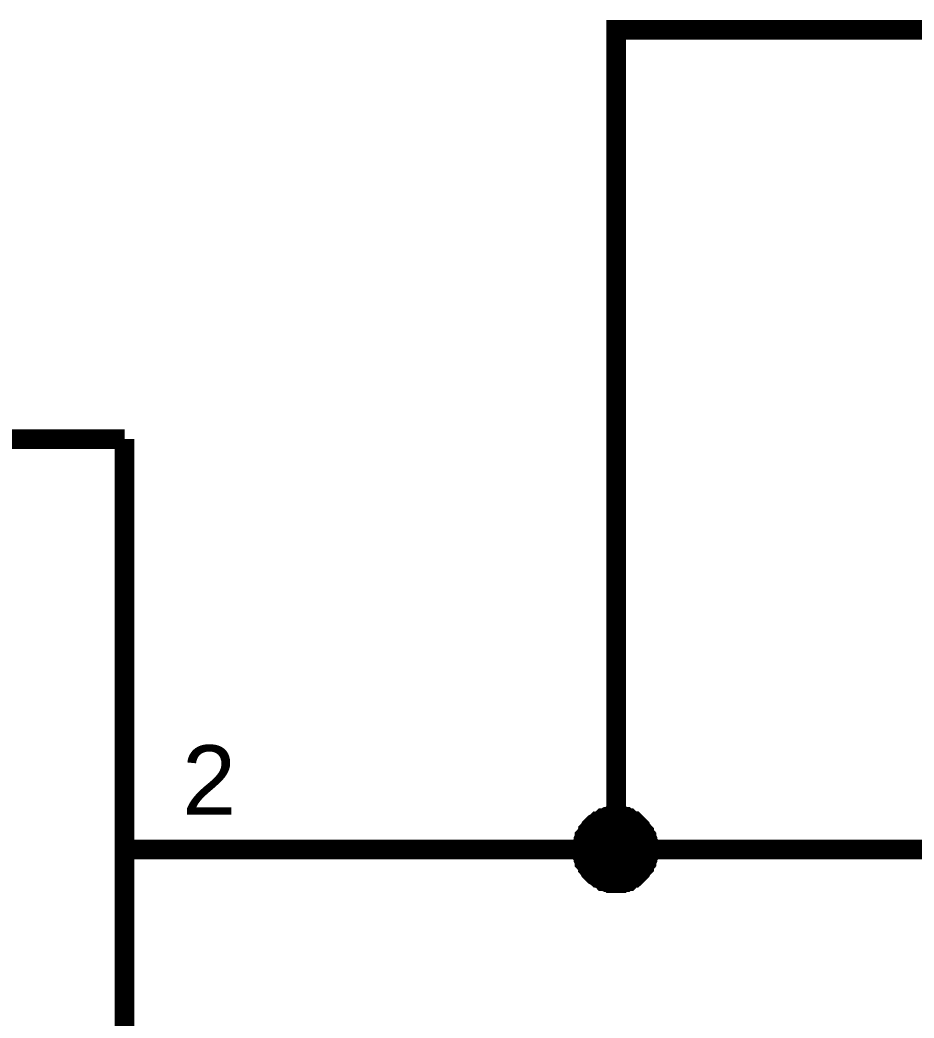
# Model space of a CAD drawing. Header units: millimetres. Extents: x -2024 to 917, y -725 to 13.
# Drawn here: x -1478.22 to -1464.58, y -284.24 to -269.02 of the extents above; entities that cross this region are included whole.
import ezdxf

# ---------------------------------------------------------------- set-up
doc = ezdxf.new("R2010")
doc.units = ezdxf.units.MM
doc.styles.get("Standard").update_dxf_attribs({"font": 'arial.ttf'})

msp = doc.modelspace()

# ---------------------------------------------------------------- linework, layer by layer
at = {"color": 7}
for points, const_width in [([(-1462.883, -269.171), (-1469.123, -269.171), (-1469.123, -281.673), (-1474.121, -281.673)], 0.3), ([(-1476.621, -275.413), (-1494.115, -275.413)], 0.3), ([(-1476.621, -275.413), (-1476.621, -316.678)], 0.3), ([(-1469.636, -281.673), (-1469.636, -281.64), (-1469.636, -281.623), (-1469.636, -281.59), (-1469.62, -281.573), (-1469.62, -281.54), (-1469.62, -281.524), (-1469.603, -281.491), (-1469.603, -281.474), (-1469.586, -281.457), (-1469.57, -281.424), (-1469.553, -281.408), (-1469.553, -281.391), (-1469.537, -281.375), (-1469.52, -281.342), (-1469.504, -281.325), (-1469.487, -281.308), (-1469.471, -281.292), (-1469.454, -281.275), (-1469.421, -281.259), (-1469.404, -281.242), (-1469.388, -281.242), (-1469.371, -281.226), (-1469.338, -281.209), (-1469.322, -281.193), (-1469.305, -281.193), (-1469.272, -281.176), (-1469.255, -281.176), (-1469.222, -281.176), (-1469.206, -281.159), (-1469.173, -281.159), (-1469.156, -281.159), (-1469.123, -281.159)], 0.3), ([(-1469.636, -281.673), (-1469.636, -281.64), (-1469.636, -281.623), (-1469.636, -281.59), (-1469.62, -281.573), (-1469.62, -281.54), (-1469.62, -281.524), (-1469.603, -281.491), (-1469.603, -281.474), (-1469.586, -281.457), (-1469.57, -281.424), (-1469.553, -281.408), (-1469.553, -281.391), (-1469.537, -281.375), (-1469.52, -281.342), (-1469.504, -281.325), (-1469.487, -281.308), (-1469.471, -281.292), (-1469.454, -281.275), (-1469.421, -281.259), (-1469.404, -281.242), (-1469.388, -281.242), (-1469.371, -281.226), (-1469.338, -281.209), (-1469.322, -281.193), (-1469.305, -281.193), (-1469.272, -281.176), (-1469.255, -281.176), (-1469.222, -281.176), (-1469.206, -281.159), (-1469.173, -281.159), (-1469.156, -281.159), (-1469.123, -281.159)], 0.3), ([(-1469.636, -281.673), (-1469.636, -281.64), (-1469.636, -281.623), (-1469.636, -281.59), (-1469.62, -281.573), (-1469.62, -281.54), (-1469.62, -281.524), (-1469.603, -281.491), (-1469.603, -281.474), (-1469.586, -281.457), (-1469.57, -281.424), (-1469.553, -281.408), (-1469.553, -281.391), (-1469.537, -281.375), (-1469.52, -281.342), (-1469.504, -281.325), (-1469.487, -281.308), (-1469.471, -281.292), (-1469.454, -281.275), (-1469.421, -281.259), (-1469.404, -281.242), (-1469.388, -281.242), (-1469.371, -281.226), (-1469.338, -281.209), (-1469.322, -281.193), (-1469.305, -281.193), (-1469.272, -281.176), (-1469.255, -281.176), (-1469.222, -281.176), (-1469.206, -281.159), (-1469.173, -281.159), (-1469.156, -281.159), (-1469.123, -281.159)], 0.3), ([(-1469.636, -281.673), (-1469.636, -281.64), (-1469.636, -281.623), (-1469.636, -281.59), (-1469.62, -281.573), (-1469.62, -281.54), (-1469.62, -281.524), (-1469.603, -281.491), (-1469.603, -281.474), (-1469.586, -281.457), (-1469.57, -281.424), (-1469.553, -281.408), (-1469.553, -281.391), (-1469.537, -281.375), (-1469.52, -281.342), (-1469.504, -281.325), (-1469.487, -281.308), (-1469.471, -281.292), (-1469.454, -281.275), (-1469.421, -281.259), (-1469.404, -281.242), (-1469.388, -281.242), (-1469.371, -281.226), (-1469.338, -281.209), (-1469.322, -281.193), (-1469.305, -281.193), (-1469.272, -281.176), (-1469.255, -281.176), (-1469.222, -281.176), (-1469.206, -281.159), (-1469.173, -281.159), (-1469.156, -281.159), (-1469.123, -281.159)], 0.3), ([(-1469.636, -281.673), (-1469.636, -281.64), (-1469.636, -281.623), (-1469.636, -281.59), (-1469.62, -281.573), (-1469.62, -281.54), (-1469.62, -281.524), (-1469.603, -281.491), (-1469.603, -281.474), (-1469.586, -281.457), (-1469.57, -281.424), (-1469.553, -281.408), (-1469.553, -281.391), (-1469.537, -281.375), (-1469.52, -281.342), (-1469.504, -281.325), (-1469.487, -281.308), (-1469.471, -281.292), (-1469.454, -281.275), (-1469.421, -281.259), (-1469.404, -281.242), (-1469.388, -281.242), (-1469.371, -281.226), (-1469.338, -281.209), (-1469.322, -281.193), (-1469.305, -281.193), (-1469.272, -281.176), (-1469.255, -281.176), (-1469.222, -281.176), (-1469.206, -281.159), (-1469.173, -281.159), (-1469.156, -281.159), (-1469.123, -281.159)], 0.0991), ([(-1469.636, -281.673), (-1469.636, -281.64), (-1469.636, -281.623), (-1469.636, -281.59), (-1469.62, -281.573), (-1469.62, -281.54), (-1469.62, -281.524), (-1469.603, -281.491), (-1469.603, -281.474), (-1469.586, -281.457), (-1469.57, -281.424), (-1469.553, -281.408), (-1469.553, -281.391), (-1469.537, -281.375), (-1469.52, -281.342), (-1469.504, -281.325), (-1469.487, -281.308), (-1469.471, -281.292), (-1469.454, -281.275), (-1469.421, -281.259), (-1469.404, -281.242), (-1469.388, -281.242), (-1469.371, -281.226), (-1469.338, -281.209), (-1469.322, -281.193), (-1469.305, -281.193), (-1469.272, -281.176), (-1469.255, -281.176), (-1469.222, -281.176), (-1469.206, -281.159), (-1469.173, -281.159), (-1469.156, -281.159), (-1469.123, -281.159)], 0.0991), ([(-1469.636, -281.673), (-1469.636, -281.64), (-1469.636, -281.623), (-1469.636, -281.59), (-1469.62, -281.573), (-1469.62, -281.54), (-1469.62, -281.524), (-1469.603, -281.491), (-1469.603, -281.474), (-1469.586, -281.457), (-1469.57, -281.424), (-1469.553, -281.408), (-1469.553, -281.391), (-1469.537, -281.375), (-1469.52, -281.342), (-1469.504, -281.325), (-1469.487, -281.308), (-1469.471, -281.292), (-1469.454, -281.275), (-1469.421, -281.259), (-1469.404, -281.242), (-1469.388, -281.242), (-1469.371, -281.226), (-1469.338, -281.209), (-1469.322, -281.193), (-1469.305, -281.193), (-1469.272, -281.176), (-1469.255, -281.176), (-1469.222, -281.176), (-1469.206, -281.159), (-1469.173, -281.159), (-1469.156, -281.159), (-1469.123, -281.159)], 0.0991), ([(-1469.636, -281.673), (-1469.636, -281.64), (-1469.636, -281.623), (-1469.636, -281.59), (-1469.62, -281.573), (-1469.62, -281.54), (-1469.62, -281.524), (-1469.603, -281.491), (-1469.603, -281.474), (-1469.586, -281.457), (-1469.57, -281.424), (-1469.553, -281.408), (-1469.553, -281.391), (-1469.537, -281.375), (-1469.52, -281.342), (-1469.504, -281.325), (-1469.487, -281.308), (-1469.471, -281.292), (-1469.454, -281.275), (-1469.421, -281.259), (-1469.404, -281.242), (-1469.388, -281.242), (-1469.371, -281.226), (-1469.338, -281.209), (-1469.322, -281.193), (-1469.305, -281.193), (-1469.272, -281.176), (-1469.255, -281.176), (-1469.222, -281.176), (-1469.206, -281.159), (-1469.173, -281.159), (-1469.156, -281.159), (-1469.123, -281.159)], 0.0991), ([(-1469.123, -281.159), (-1469.123, -281.159)], 0.3), ([(-1469.123, -281.159), (-1469.09, -281.159), (-1469.073, -281.159), (-1469.04, -281.159), (-1469.024, -281.176), (-1468.991, -281.176), (-1468.974, -281.176), (-1468.957, -281.193), (-1468.924, -281.193), (-1468.908, -281.209), (-1468.891, -281.226), (-1468.858, -281.242), (-1468.842, -281.242), (-1468.825, -281.259), (-1468.809, -281.275), (-1468.792, -281.292), (-1468.775, -281.308), (-1468.759, -281.325), (-1468.742, -281.342), (-1468.726, -281.375), (-1468.709, -281.391), (-1468.693, -281.408), (-1468.693, -281.424), (-1468.676, -281.457), (-1468.66, -281.474), (-1468.66, -281.491), (-1468.643, -281.524), (-1468.643, -281.54), (-1468.643, -281.573), (-1468.626, -281.59), (-1468.626, -281.623), (-1468.626, -281.64), (-1468.626, -281.673)], 0.3), ([(-1469.123, -281.159), (-1469.123, -281.159)], 0.3), ([(-1469.123, -281.159), (-1469.09, -281.159), (-1469.073, -281.159), (-1469.04, -281.159), (-1469.024, -281.176), (-1468.991, -281.176), (-1468.974, -281.176), (-1468.957, -281.193), (-1468.924, -281.193), (-1468.908, -281.209), (-1468.891, -281.226), (-1468.858, -281.242), (-1468.842, -281.242), (-1468.825, -281.259), (-1468.809, -281.275), (-1468.792, -281.292), (-1468.775, -281.308), (-1468.759, -281.325), (-1468.742, -281.342), (-1468.726, -281.375), (-1468.709, -281.391), (-1468.693, -281.408), (-1468.693, -281.424), (-1468.676, -281.457), (-1468.66, -281.474), (-1468.66, -281.491), (-1468.643, -281.524), (-1468.643, -281.54), (-1468.643, -281.573), (-1468.626, -281.59), (-1468.626, -281.623), (-1468.626, -281.64), (-1468.626, -281.673)], 0.3), ([(-1469.123, -281.159), (-1469.123, -281.159)], 0.3), ([(-1469.123, -281.159), (-1469.09, -281.159), (-1469.073, -281.159), (-1469.04, -281.159), (-1469.024, -281.176), (-1468.991, -281.176), (-1468.974, -281.176), (-1468.957, -281.193), (-1468.924, -281.193), (-1468.908, -281.209), (-1468.891, -281.226), (-1468.858, -281.242), (-1468.842, -281.242), (-1468.825, -281.259), (-1468.809, -281.275), (-1468.792, -281.292), (-1468.775, -281.308), (-1468.759, -281.325), (-1468.742, -281.342), (-1468.726, -281.375), (-1468.709, -281.391), (-1468.693, -281.408), (-1468.693, -281.424), (-1468.676, -281.457), (-1468.66, -281.474), (-1468.66, -281.491), (-1468.643, -281.524), (-1468.643, -281.54), (-1468.643, -281.573), (-1468.626, -281.59), (-1468.626, -281.623), (-1468.626, -281.64), (-1468.626, -281.673)], 0.3), ([(-1469.123, -281.159), (-1469.123, -281.159)], 0.3), ([(-1469.123, -281.159), (-1469.09, -281.159), (-1469.073, -281.159), (-1469.04, -281.159), (-1469.024, -281.176), (-1468.991, -281.176), (-1468.974, -281.176), (-1468.957, -281.193), (-1468.924, -281.193), (-1468.908, -281.209), (-1468.891, -281.226), (-1468.858, -281.242), (-1468.842, -281.242), (-1468.825, -281.259), (-1468.809, -281.275), (-1468.792, -281.292), (-1468.775, -281.308), (-1468.759, -281.325), (-1468.742, -281.342), (-1468.726, -281.375), (-1468.709, -281.391), (-1468.693, -281.408), (-1468.693, -281.424), (-1468.676, -281.457), (-1468.66, -281.474), (-1468.66, -281.491), (-1468.643, -281.524), (-1468.643, -281.54), (-1468.643, -281.573), (-1468.626, -281.59), (-1468.626, -281.623), (-1468.626, -281.64), (-1468.626, -281.673)], 0.3), ([(-1469.123, -281.159), (-1469.123, -281.159)], 0.0991), ([(-1469.123, -281.159), (-1469.09, -281.159), (-1469.073, -281.159), (-1469.04, -281.159), (-1469.024, -281.176), (-1468.991, -281.176), (-1468.974, -281.176), (-1468.957, -281.193), (-1468.924, -281.193), (-1468.908, -281.209), (-1468.891, -281.226), (-1468.858, -281.242), (-1468.842, -281.242), (-1468.825, -281.259), (-1468.809, -281.275), (-1468.792, -281.292), (-1468.775, -281.308), (-1468.759, -281.325), (-1468.742, -281.342), (-1468.726, -281.375), (-1468.709, -281.391), (-1468.693, -281.408), (-1468.693, -281.424), (-1468.676, -281.457), (-1468.66, -281.474), (-1468.66, -281.491), (-1468.643, -281.524), (-1468.643, -281.54), (-1468.643, -281.573), (-1468.626, -281.59), (-1468.626, -281.623), (-1468.626, -281.64), (-1468.626, -281.673)], 0.0991), ([(-1469.123, -281.159), (-1469.123, -281.159)], 0.0991), ([(-1469.123, -281.159), (-1469.09, -281.159), (-1469.073, -281.159), (-1469.04, -281.159), (-1469.024, -281.176), (-1468.991, -281.176), (-1468.974, -281.176), (-1468.957, -281.193), (-1468.924, -281.193), (-1468.908, -281.209), (-1468.891, -281.226), (-1468.858, -281.242), (-1468.842, -281.242), (-1468.825, -281.259), (-1468.809, -281.275), (-1468.792, -281.292), (-1468.775, -281.308), (-1468.759, -281.325), (-1468.742, -281.342), (-1468.726, -281.375), (-1468.709, -281.391), (-1468.693, -281.408), (-1468.693, -281.424), (-1468.676, -281.457), (-1468.66, -281.474), (-1468.66, -281.491), (-1468.643, -281.524), (-1468.643, -281.54), (-1468.643, -281.573), (-1468.626, -281.59), (-1468.626, -281.623), (-1468.626, -281.64), (-1468.626, -281.673)], 0.0991), ([(-1469.123, -281.159), (-1469.123, -281.159)], 0.0991), ([(-1469.123, -281.159), (-1469.09, -281.159), (-1469.073, -281.159), (-1469.04, -281.159), (-1469.024, -281.176), (-1468.991, -281.176), (-1468.974, -281.176), (-1468.957, -281.193), (-1468.924, -281.193), (-1468.908, -281.209), (-1468.891, -281.226), (-1468.858, -281.242), (-1468.842, -281.242), (-1468.825, -281.259), (-1468.809, -281.275), (-1468.792, -281.292), (-1468.775, -281.308), (-1468.759, -281.325), (-1468.742, -281.342), (-1468.726, -281.375), (-1468.709, -281.391), (-1468.693, -281.408), (-1468.693, -281.424), (-1468.676, -281.457), (-1468.66, -281.474), (-1468.66, -281.491), (-1468.643, -281.524), (-1468.643, -281.54), (-1468.643, -281.573), (-1468.626, -281.59), (-1468.626, -281.623), (-1468.626, -281.64), (-1468.626, -281.673)], 0.0991), ([(-1469.123, -281.159), (-1469.123, -281.159)], 0.0991), ([(-1469.123, -281.159), (-1469.09, -281.159), (-1469.073, -281.159), (-1469.04, -281.159), (-1469.024, -281.176), (-1468.991, -281.176), (-1468.974, -281.176), (-1468.957, -281.193), (-1468.924, -281.193), (-1468.908, -281.209), (-1468.891, -281.226), (-1468.858, -281.242), (-1468.842, -281.242), (-1468.825, -281.259), (-1468.809, -281.275), (-1468.792, -281.292), (-1468.775, -281.308), (-1468.759, -281.325), (-1468.742, -281.342), (-1468.726, -281.375), (-1468.709, -281.391), (-1468.693, -281.408), (-1468.693, -281.424), (-1468.676, -281.457), (-1468.66, -281.474), (-1468.66, -281.491), (-1468.643, -281.524), (-1468.643, -281.54), (-1468.643, -281.573), (-1468.626, -281.59), (-1468.626, -281.623), (-1468.626, -281.64), (-1468.626, -281.673)], 0.0991), ([(-1476.621, -281.673), (-1474.121, -281.673)], 0.3), ([(-1469.123, -282.186), (-1469.156, -282.186), (-1469.173, -282.186), (-1469.206, -282.186), (-1469.222, -282.169), (-1469.255, -282.169), (-1469.272, -282.169), (-1469.305, -282.153), (-1469.322, -282.153), (-1469.338, -282.136), (-1469.371, -282.12), (-1469.388, -282.103), (-1469.404, -282.103), (-1469.421, -282.087), (-1469.454, -282.07), (-1469.471, -282.054), (-1469.487, -282.037), (-1469.504, -282.02), (-1469.52, -282.004), (-1469.537, -281.971), (-1469.553, -281.954), (-1469.553, -281.938), (-1469.57, -281.921), (-1469.586, -281.888), (-1469.603, -281.871), (-1469.603, -281.855), (-1469.62, -281.822), (-1469.62, -281.805), (-1469.62, -281.772), (-1469.636, -281.756), (-1469.636, -281.722), (-1469.636, -281.706), (-1469.636, -281.673)], 0.3), ([(-1469.636, -281.673), (-1469.636, -281.673)], 0.3), ([(-1469.123, -282.186), (-1469.156, -282.186), (-1469.173, -282.186), (-1469.206, -282.186), (-1469.222, -282.169), (-1469.255, -282.169), (-1469.272, -282.169), (-1469.305, -282.153), (-1469.322, -282.153), (-1469.338, -282.136), (-1469.371, -282.12), (-1469.388, -282.103), (-1469.404, -282.103), (-1469.421, -282.087), (-1469.454, -282.07), (-1469.471, -282.054), (-1469.487, -282.037), (-1469.504, -282.02), (-1469.52, -282.004), (-1469.537, -281.971), (-1469.553, -281.954), (-1469.553, -281.938), (-1469.57, -281.921), (-1469.586, -281.888), (-1469.603, -281.871), (-1469.603, -281.855), (-1469.62, -281.822), (-1469.62, -281.805), (-1469.62, -281.772), (-1469.636, -281.756), (-1469.636, -281.722), (-1469.636, -281.706), (-1469.636, -281.673)], 0.3), ([(-1469.636, -281.673), (-1469.636, -281.673)], 0.3), ([(-1469.123, -282.186), (-1469.156, -282.186), (-1469.173, -282.186), (-1469.206, -282.186), (-1469.222, -282.169), (-1469.255, -282.169), (-1469.272, -282.169), (-1469.305, -282.153), (-1469.322, -282.153), (-1469.338, -282.136), (-1469.371, -282.12), (-1469.388, -282.103), (-1469.404, -282.103), (-1469.421, -282.087), (-1469.454, -282.07), (-1469.471, -282.054), (-1469.487, -282.037), (-1469.504, -282.02), (-1469.52, -282.004), (-1469.537, -281.971), (-1469.553, -281.954), (-1469.553, -281.938), (-1469.57, -281.921), (-1469.586, -281.888), (-1469.603, -281.871), (-1469.603, -281.855), (-1469.62, -281.822), (-1469.62, -281.805), (-1469.62, -281.772), (-1469.636, -281.756), (-1469.636, -281.722), (-1469.636, -281.706), (-1469.636, -281.673)], 0.3), ([(-1469.636, -281.673), (-1469.636, -281.673)], 0.3), ([(-1469.123, -282.186), (-1469.156, -282.186), (-1469.173, -282.186), (-1469.206, -282.186), (-1469.222, -282.169), (-1469.255, -282.169), (-1469.272, -282.169), (-1469.305, -282.153), (-1469.322, -282.153), (-1469.338, -282.136), (-1469.371, -282.12), (-1469.388, -282.103), (-1469.404, -282.103), (-1469.421, -282.087), (-1469.454, -282.07), (-1469.471, -282.054), (-1469.487, -282.037), (-1469.504, -282.02), (-1469.52, -282.004), (-1469.537, -281.971), (-1469.553, -281.954), (-1469.553, -281.938), (-1469.57, -281.921), (-1469.586, -281.888), (-1469.603, -281.871), (-1469.603, -281.855), (-1469.62, -281.822), (-1469.62, -281.805), (-1469.62, -281.772), (-1469.636, -281.756), (-1469.636, -281.722), (-1469.636, -281.706), (-1469.636, -281.673)], 0.3), ([(-1469.636, -281.673), (-1469.636, -281.673)], 0.3), ([(-1468.626, -281.673), (-1468.626, -281.706), (-1468.626, -281.722), (-1468.626, -281.756), (-1468.643, -281.772), (-1468.643, -281.805), (-1468.643, -281.822), (-1468.66, -281.855), (-1468.66, -281.871), (-1468.676, -281.888), (-1468.693, -281.921), (-1468.693, -281.938), (-1468.709, -281.954), (-1468.726, -281.971), (-1468.742, -282.004), (-1468.759, -282.02), (-1468.775, -282.037), (-1468.792, -282.054), (-1468.809, -282.07), (-1468.825, -282.087), (-1468.842, -282.103), (-1468.858, -282.103), (-1468.891, -282.12), (-1468.908, -282.136), (-1468.924, -282.153), (-1468.957, -282.153), (-1468.974, -282.169), (-1468.991, -282.169), (-1469.024, -282.169), (-1469.04, -282.186), (-1469.073, -282.186), (-1469.09, -282.186), (-1469.123, -282.186)], 0.3), ([(-1469.123, -281.673), (-1466.624, -281.673)], 0.3), ([(-1468.626, -281.673), (-1468.626, -281.706), (-1468.626, -281.722), (-1468.626, -281.756), (-1468.643, -281.772), (-1468.643, -281.805), (-1468.643, -281.822), (-1468.66, -281.855), (-1468.66, -281.871), (-1468.676, -281.888), (-1468.693, -281.921), (-1468.693, -281.938), (-1468.709, -281.954), (-1468.726, -281.971), (-1468.742, -282.004), (-1468.759, -282.02), (-1468.775, -282.037), (-1468.792, -282.054), (-1468.809, -282.07), (-1468.825, -282.087), (-1468.842, -282.103), (-1468.858, -282.103), (-1468.891, -282.12), (-1468.908, -282.136), (-1468.924, -282.153), (-1468.957, -282.153), (-1468.974, -282.169), (-1468.991, -282.169), (-1469.024, -282.169), (-1469.04, -282.186), (-1469.073, -282.186), (-1469.09, -282.186), (-1469.123, -282.186)], 0.3), ([(-1468.626, -281.673), (-1468.626, -281.706), (-1468.626, -281.722), (-1468.626, -281.756), (-1468.643, -281.772), (-1468.643, -281.805), (-1468.643, -281.822), (-1468.66, -281.855), (-1468.66, -281.871), (-1468.676, -281.888), (-1468.693, -281.921), (-1468.693, -281.938), (-1468.709, -281.954), (-1468.726, -281.971), (-1468.742, -282.004), (-1468.759, -282.02), (-1468.775, -282.037), (-1468.792, -282.054), (-1468.809, -282.07), (-1468.825, -282.087), (-1468.842, -282.103), (-1468.858, -282.103), (-1468.891, -282.12), (-1468.908, -282.136), (-1468.924, -282.153), (-1468.957, -282.153), (-1468.974, -282.169), (-1468.991, -282.169), (-1469.024, -282.169), (-1469.04, -282.186), (-1469.073, -282.186), (-1469.09, -282.186), (-1469.123, -282.186)], 0.3), ([(-1468.626, -281.673), (-1468.626, -281.706), (-1468.626, -281.722), (-1468.626, -281.756), (-1468.643, -281.772), (-1468.643, -281.805), (-1468.643, -281.822), (-1468.66, -281.855), (-1468.66, -281.871), (-1468.676, -281.888), (-1468.693, -281.921), (-1468.693, -281.938), (-1468.709, -281.954), (-1468.726, -281.971), (-1468.742, -282.004), (-1468.759, -282.02), (-1468.775, -282.037), (-1468.792, -282.054), (-1468.809, -282.07), (-1468.825, -282.087), (-1468.842, -282.103), (-1468.858, -282.103), (-1468.891, -282.12), (-1468.908, -282.136), (-1468.924, -282.153), (-1468.957, -282.153), (-1468.974, -282.169), (-1468.991, -282.169), (-1469.024, -282.169), (-1469.04, -282.186), (-1469.073, -282.186), (-1469.09, -282.186), (-1469.123, -282.186)], 0.3), ([(-1468.626, -281.673), (-1468.626, -281.673), (-1468.626, -281.673), (-1468.626, -281.673), (-1468.626, -281.673), (-1468.626, -281.673), (-1468.626, -281.673), (-1468.626, -281.673), (-1468.626, -281.673), (-1468.626, -281.673), (-1468.626, -281.673), (-1468.626, -281.673), (-1468.626, -281.673), (-1468.626, -281.673), (-1468.626, -281.673), (-1468.626, -281.673), (-1468.626, -281.673), (-1468.626, -281.673), (-1468.626, -281.673), (-1468.626, -281.673), (-1468.626, -281.673), (-1468.626, -281.673), (-1468.626, -281.673), (-1468.626, -281.673), (-1468.626, -281.673), (-1468.626, -281.673), (-1468.626, -281.673), (-1468.626, -281.673), (-1468.626, -281.673), (-1468.626, -281.673), (-1468.626, -281.673), (-1468.626, -281.673), (-1468.626, -281.673)], 0.3), ([(-1468.626, -281.673), (-1468.626, -281.673)], 0.3), ([(-1468.626, -281.673), (-1468.626, -281.673), (-1468.626, -281.673), (-1468.626, -281.673), (-1468.626, -281.673), (-1468.626, -281.673), (-1468.626, -281.673), (-1468.626, -281.673), (-1468.626, -281.673), (-1468.626, -281.673), (-1468.626, -281.673), (-1468.626, -281.673), (-1468.626, -281.673), (-1468.626, -281.673), (-1468.626, -281.673), (-1468.626, -281.673), (-1468.626, -281.673), (-1468.626, -281.673), (-1468.626, -281.673), (-1468.626, -281.673), (-1468.626, -281.673), (-1468.626, -281.673), (-1468.626, -281.673), (-1468.626, -281.673), (-1468.626, -281.673), (-1468.626, -281.673), (-1468.626, -281.673), (-1468.626, -281.673), (-1468.626, -281.673), (-1468.626, -281.673), (-1468.626, -281.673), (-1468.626, -281.673), (-1468.626, -281.673)], 0.3), ([(-1468.626, -281.673), (-1468.626, -281.673)], 0.3), ([(-1468.626, -281.673), (-1468.626, -281.673), (-1468.626, -281.673), (-1468.626, -281.673), (-1468.626, -281.673), (-1468.626, -281.673), (-1468.626, -281.673), (-1468.626, -281.673), (-1468.626, -281.673), (-1468.626, -281.673), (-1468.626, -281.673), (-1468.626, -281.673), (-1468.626, -281.673), (-1468.626, -281.673), (-1468.626, -281.673), (-1468.626, -281.673), (-1468.626, -281.673), (-1468.626, -281.673), (-1468.626, -281.673), (-1468.626, -281.673), (-1468.626, -281.673), (-1468.626, -281.673), (-1468.626, -281.673), (-1468.626, -281.673), (-1468.626, -281.673), (-1468.626, -281.673), (-1468.626, -281.673), (-1468.626, -281.673), (-1468.626, -281.673), (-1468.626, -281.673), (-1468.626, -281.673), (-1468.626, -281.673), (-1468.626, -281.673)], 0.3), ([(-1468.626, -281.673), (-1468.626, -281.673)], 0.3), ([(-1468.626, -281.673), (-1468.626, -281.673), (-1468.626, -281.673), (-1468.626, -281.673), (-1468.626, -281.673), (-1468.626, -281.673), (-1468.626, -281.673), (-1468.626, -281.673), (-1468.626, -281.673), (-1468.626, -281.673), (-1468.626, -281.673), (-1468.626, -281.673), (-1468.626, -281.673), (-1468.626, -281.673), (-1468.626, -281.673), (-1468.626, -281.673), (-1468.626, -281.673), (-1468.626, -281.673), (-1468.626, -281.673), (-1468.626, -281.673), (-1468.626, -281.673), (-1468.626, -281.673), (-1468.626, -281.673), (-1468.626, -281.673), (-1468.626, -281.673), (-1468.626, -281.673), (-1468.626, -281.673), (-1468.626, -281.673), (-1468.626, -281.673), (-1468.626, -281.673), (-1468.626, -281.673), (-1468.626, -281.673), (-1468.626, -281.673)], 0.3), ([(-1468.626, -281.673), (-1468.626, -281.673)], 0.3), ([(-1464.125, -281.673), (-1466.624, -281.673)], 0.3), ([(-1469.123, -282.186), (-1469.156, -282.186), (-1469.173, -282.186), (-1469.206, -282.186), (-1469.222, -282.169), (-1469.255, -282.169), (-1469.272, -282.169), (-1469.305, -282.153), (-1469.322, -282.153), (-1469.338, -282.136), (-1469.371, -282.12), (-1469.388, -282.103), (-1469.404, -282.103), (-1469.421, -282.087), (-1469.454, -282.07), (-1469.471, -282.054), (-1469.487, -282.037), (-1469.504, -282.02), (-1469.52, -282.004), (-1469.537, -281.971), (-1469.553, -281.954), (-1469.553, -281.938), (-1469.57, -281.921), (-1469.586, -281.888), (-1469.603, -281.871), (-1469.603, -281.855), (-1469.62, -281.822), (-1469.62, -281.805), (-1469.62, -281.772), (-1469.636, -281.756), (-1469.636, -281.722), (-1469.636, -281.706), (-1469.636, -281.673)], 0.0991), ([(-1469.636, -281.673), (-1469.636, -281.673)], 0.0991), ([(-1469.123, -282.186), (-1469.156, -282.186), (-1469.173, -282.186), (-1469.206, -282.186), (-1469.222, -282.169), (-1469.255, -282.169), (-1469.272, -282.169), (-1469.305, -282.153), (-1469.322, -282.153), (-1469.338, -282.136), (-1469.371, -282.12), (-1469.388, -282.103), (-1469.404, -282.103), (-1469.421, -282.087), (-1469.454, -282.07), (-1469.471, -282.054), (-1469.487, -282.037), (-1469.504, -282.02), (-1469.52, -282.004), (-1469.537, -281.971), (-1469.553, -281.954), (-1469.553, -281.938), (-1469.57, -281.921), (-1469.586, -281.888), (-1469.603, -281.871), (-1469.603, -281.855), (-1469.62, -281.822), (-1469.62, -281.805), (-1469.62, -281.772), (-1469.636, -281.756), (-1469.636, -281.722), (-1469.636, -281.706), (-1469.636, -281.673)], 0.0991), ([(-1469.636, -281.673), (-1469.636, -281.673)], 0.0991), ([(-1469.123, -282.186), (-1469.156, -282.186), (-1469.173, -282.186), (-1469.206, -282.186), (-1469.222, -282.169), (-1469.255, -282.169), (-1469.272, -282.169), (-1469.305, -282.153), (-1469.322, -282.153), (-1469.338, -282.136), (-1469.371, -282.12), (-1469.388, -282.103), (-1469.404, -282.103), (-1469.421, -282.087), (-1469.454, -282.07), (-1469.471, -282.054), (-1469.487, -282.037), (-1469.504, -282.02), (-1469.52, -282.004), (-1469.537, -281.971), (-1469.553, -281.954), (-1469.553, -281.938), (-1469.57, -281.921), (-1469.586, -281.888), (-1469.603, -281.871), (-1469.603, -281.855), (-1469.62, -281.822), (-1469.62, -281.805), (-1469.62, -281.772), (-1469.636, -281.756), (-1469.636, -281.722), (-1469.636, -281.706), (-1469.636, -281.673)], 0.0991), ([(-1469.636, -281.673), (-1469.636, -281.673)], 0.0991), ([(-1469.123, -282.186), (-1469.156, -282.186), (-1469.173, -282.186), (-1469.206, -282.186), (-1469.222, -282.169), (-1469.255, -282.169), (-1469.272, -282.169), (-1469.305, -282.153), (-1469.322, -282.153), (-1469.338, -282.136), (-1469.371, -282.12), (-1469.388, -282.103), (-1469.404, -282.103), (-1469.421, -282.087), (-1469.454, -282.07), (-1469.471, -282.054), (-1469.487, -282.037), (-1469.504, -282.02), (-1469.52, -282.004), (-1469.537, -281.971), (-1469.553, -281.954), (-1469.553, -281.938), (-1469.57, -281.921), (-1469.586, -281.888), (-1469.603, -281.871), (-1469.603, -281.855), (-1469.62, -281.822), (-1469.62, -281.805), (-1469.62, -281.772), (-1469.636, -281.756), (-1469.636, -281.722), (-1469.636, -281.706), (-1469.636, -281.673)], 0.0991), ([(-1469.636, -281.673), (-1469.636, -281.673)], 0.0991), ([(-1468.626, -281.673), (-1468.626, -281.706), (-1468.626, -281.722), (-1468.626, -281.756), (-1468.643, -281.772), (-1468.643, -281.805), (-1468.643, -281.822), (-1468.66, -281.855), (-1468.66, -281.871), (-1468.676, -281.888), (-1468.693, -281.921), (-1468.693, -281.938), (-1468.709, -281.954), (-1468.726, -281.971), (-1468.742, -282.004), (-1468.759, -282.02), (-1468.775, -282.037), (-1468.792, -282.054), (-1468.809, -282.07), (-1468.825, -282.087), (-1468.842, -282.103), (-1468.858, -282.103), (-1468.891, -282.12), (-1468.908, -282.136), (-1468.924, -282.153), (-1468.957, -282.153), (-1468.974, -282.169), (-1468.991, -282.169), (-1469.024, -282.169), (-1469.04, -282.186), (-1469.073, -282.186), (-1469.09, -282.186), (-1469.123, -282.186)], 0.0991), ([(-1468.626, -281.673), (-1468.626, -281.706), (-1468.626, -281.722), (-1468.626, -281.756), (-1468.643, -281.772), (-1468.643, -281.805), (-1468.643, -281.822), (-1468.66, -281.855), (-1468.66, -281.871), (-1468.676, -281.888), (-1468.693, -281.921), (-1468.693, -281.938), (-1468.709, -281.954), (-1468.726, -281.971), (-1468.742, -282.004), (-1468.759, -282.02), (-1468.775, -282.037), (-1468.792, -282.054), (-1468.809, -282.07), (-1468.825, -282.087), (-1468.842, -282.103), (-1468.858, -282.103), (-1468.891, -282.12), (-1468.908, -282.136), (-1468.924, -282.153), (-1468.957, -282.153), (-1468.974, -282.169), (-1468.991, -282.169), (-1469.024, -282.169), (-1469.04, -282.186), (-1469.073, -282.186), (-1469.09, -282.186), (-1469.123, -282.186)], 0.0991), ([(-1468.626, -281.673), (-1468.626, -281.706), (-1468.626, -281.722), (-1468.626, -281.756), (-1468.643, -281.772), (-1468.643, -281.805), (-1468.643, -281.822), (-1468.66, -281.855), (-1468.66, -281.871), (-1468.676, -281.888), (-1468.693, -281.921), (-1468.693, -281.938), (-1468.709, -281.954), (-1468.726, -281.971), (-1468.742, -282.004), (-1468.759, -282.02), (-1468.775, -282.037), (-1468.792, -282.054), (-1468.809, -282.07), (-1468.825, -282.087), (-1468.842, -282.103), (-1468.858, -282.103), (-1468.891, -282.12), (-1468.908, -282.136), (-1468.924, -282.153), (-1468.957, -282.153), (-1468.974, -282.169), (-1468.991, -282.169), (-1469.024, -282.169), (-1469.04, -282.186), (-1469.073, -282.186), (-1469.09, -282.186), (-1469.123, -282.186)], 0.0991), ([(-1468.626, -281.673), (-1468.626, -281.706), (-1468.626, -281.722), (-1468.626, -281.756), (-1468.643, -281.772), (-1468.643, -281.805), (-1468.643, -281.822), (-1468.66, -281.855), (-1468.66, -281.871), (-1468.676, -281.888), (-1468.693, -281.921), (-1468.693, -281.938), (-1468.709, -281.954), (-1468.726, -281.971), (-1468.742, -282.004), (-1468.759, -282.02), (-1468.775, -282.037), (-1468.792, -282.054), (-1468.809, -282.07), (-1468.825, -282.087), (-1468.842, -282.103), (-1468.858, -282.103), (-1468.891, -282.12), (-1468.908, -282.136), (-1468.924, -282.153), (-1468.957, -282.153), (-1468.974, -282.169), (-1468.991, -282.169), (-1469.024, -282.169), (-1469.04, -282.186), (-1469.073, -282.186), (-1469.09, -282.186), (-1469.123, -282.186)], 0.0991), ([(-1468.626, -281.673), (-1468.626, -281.673), (-1468.626, -281.673), (-1468.626, -281.673), (-1468.626, -281.673), (-1468.626, -281.673), (-1468.626, -281.673), (-1468.626, -281.673), (-1468.626, -281.673), (-1468.626, -281.673), (-1468.626, -281.673), (-1468.626, -281.673), (-1468.626, -281.673), (-1468.626, -281.673), (-1468.626, -281.673), (-1468.626, -281.673), (-1468.626, -281.673), (-1468.626, -281.673), (-1468.626, -281.673), (-1468.626, -281.673), (-1468.626, -281.673), (-1468.626, -281.673), (-1468.626, -281.673), (-1468.626, -281.673), (-1468.626, -281.673), (-1468.626, -281.673), (-1468.626, -281.673), (-1468.626, -281.673), (-1468.626, -281.673), (-1468.626, -281.673), (-1468.626, -281.673), (-1468.626, -281.673), (-1468.626, -281.673)], 0.0991), ([(-1468.626, -281.673), (-1468.626, -281.673)], 0.0991), ([(-1468.626, -281.673), (-1468.626, -281.673), (-1468.626, -281.673), (-1468.626, -281.673), (-1468.626, -281.673), (-1468.626, -281.673), (-1468.626, -281.673), (-1468.626, -281.673), (-1468.626, -281.673), (-1468.626, -281.673), (-1468.626, -281.673), (-1468.626, -281.673), (-1468.626, -281.673), (-1468.626, -281.673), (-1468.626, -281.673), (-1468.626, -281.673), (-1468.626, -281.673), (-1468.626, -281.673), (-1468.626, -281.673), (-1468.626, -281.673), (-1468.626, -281.673), (-1468.626, -281.673), (-1468.626, -281.673), (-1468.626, -281.673), (-1468.626, -281.673), (-1468.626, -281.673), (-1468.626, -281.673), (-1468.626, -281.673), (-1468.626, -281.673), (-1468.626, -281.673), (-1468.626, -281.673), (-1468.626, -281.673), (-1468.626, -281.673)], 0.0991), ([(-1468.626, -281.673), (-1468.626, -281.673)], 0.0991), ([(-1468.626, -281.673), (-1468.626, -281.673), (-1468.626, -281.673), (-1468.626, -281.673), (-1468.626, -281.673), (-1468.626, -281.673), (-1468.626, -281.673), (-1468.626, -281.673), (-1468.626, -281.673), (-1468.626, -281.673), (-1468.626, -281.673), (-1468.626, -281.673), (-1468.626, -281.673), (-1468.626, -281.673), (-1468.626, -281.673), (-1468.626, -281.673), (-1468.626, -281.673), (-1468.626, -281.673), (-1468.626, -281.673), (-1468.626, -281.673), (-1468.626, -281.673), (-1468.626, -281.673), (-1468.626, -281.673), (-1468.626, -281.673), (-1468.626, -281.673), (-1468.626, -281.673), (-1468.626, -281.673), (-1468.626, -281.673), (-1468.626, -281.673), (-1468.626, -281.673), (-1468.626, -281.673), (-1468.626, -281.673), (-1468.626, -281.673)], 0.0991), ([(-1468.626, -281.673), (-1468.626, -281.673)], 0.0991), ([(-1468.626, -281.673), (-1468.626, -281.673), (-1468.626, -281.673), (-1468.626, -281.673), (-1468.626, -281.673), (-1468.626, -281.673), (-1468.626, -281.673), (-1468.626, -281.673), (-1468.626, -281.673), (-1468.626, -281.673), (-1468.626, -281.673), (-1468.626, -281.673), (-1468.626, -281.673), (-1468.626, -281.673), (-1468.626, -281.673), (-1468.626, -281.673), (-1468.626, -281.673), (-1468.626, -281.673), (-1468.626, -281.673), (-1468.626, -281.673), (-1468.626, -281.673), (-1468.626, -281.673), (-1468.626, -281.673), (-1468.626, -281.673), (-1468.626, -281.673), (-1468.626, -281.673), (-1468.626, -281.673), (-1468.626, -281.673), (-1468.626, -281.673), (-1468.626, -281.673), (-1468.626, -281.673), (-1468.626, -281.673), (-1468.626, -281.673)], 0.0991), ([(-1468.626, -281.673), (-1468.626, -281.673)], 0.0991)]:
    msp.add_lwpolyline(points, dxfattribs=dict(at, const_width=const_width))
at = {"color": 7, "const_width": 0.508}
msp.add_lwpolyline([(-1469.352, -281.662, 1), (-1468.844, -281.662, 1)], format="xyb", close=True, dxfattribs=at)

# ---------------------------------------------------------------- texts
at = {"color": 7}
msp.add_text('2', height=1.06, dxfattribs=at).set_placement((-1475.743, -281.143))

doc.saveas('drawing.dxf')
